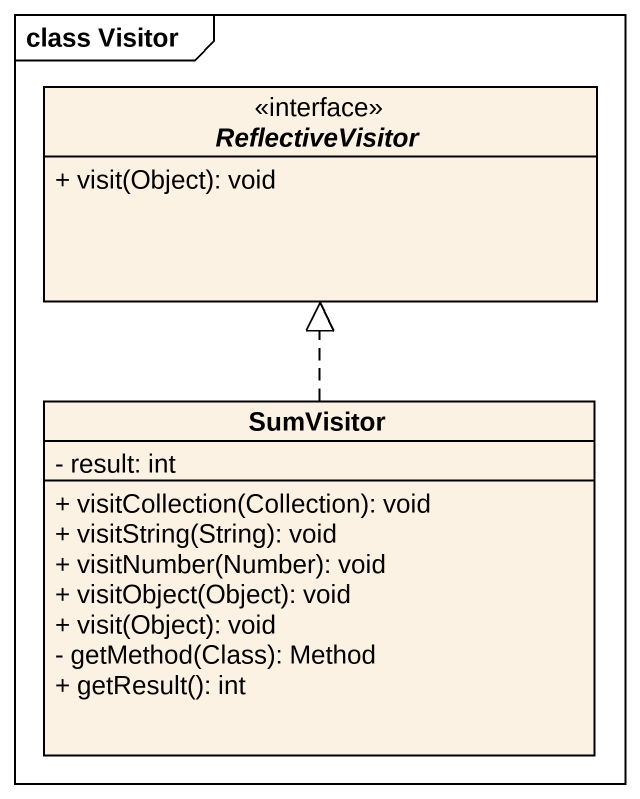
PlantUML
@startuml
mainframe class Visitor
hide circle
hide empty members
skinparam classAttributeIconSize 0
interface ReflectiveVisitor <<interface>> {
  + visit(Object): void
}
class SumVisitor {
  - result: int
  + visitCollection(Collection): void
  + visitString(String): void
  + visitNumber(Number): void
  + visitObject(Object): void
  + visit(Object): void
  - getMethod(Class): Method
  + getResult(): int
}
SumVisitor .up.|> ReflectiveVisitor
@enduml
